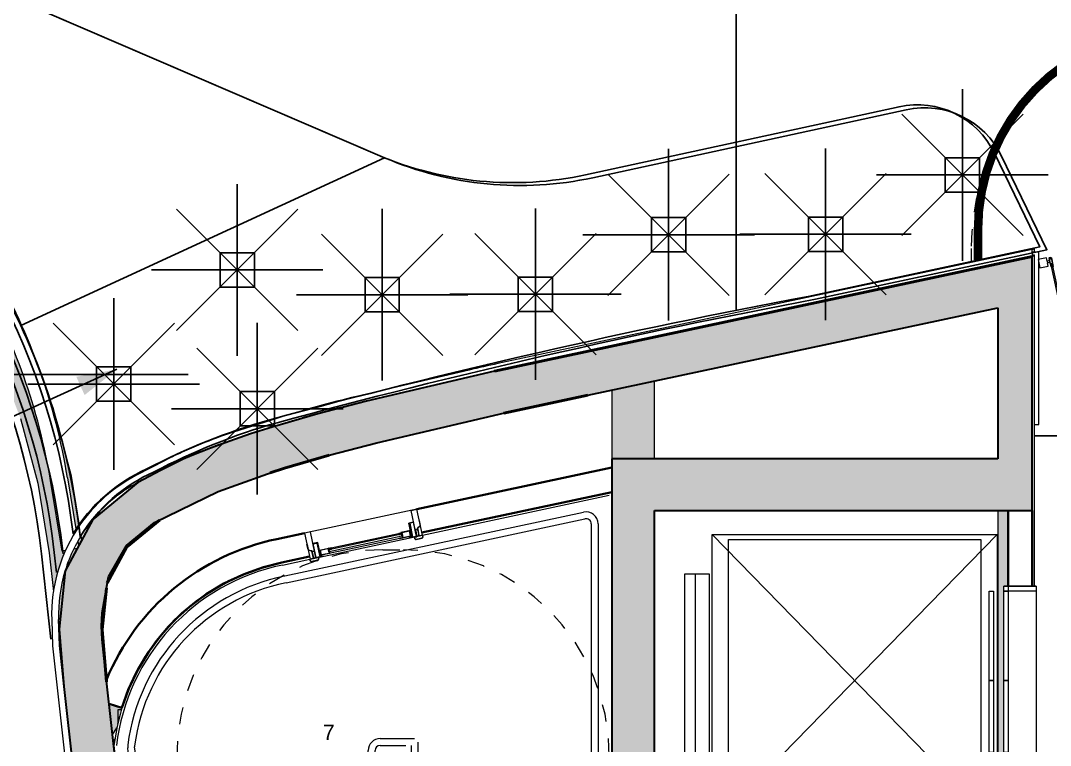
# Model space of a CAD drawing. Extents: x -14.2 to 52.3, y 2.5 to 90.9.
# Drawn here: x 4.71 to 10.71, y 24.75 to 28.98 of the extents above; entities that cross this region are included whole.
import ezdxf

# ---------------------------------------------------------------- set-up
doc = ezdxf.new("R2010")
doc.units = 0
for name, pattern in [('limpo_PINI-PSG-PE-0102-LAZ-R00$0$CENTER2', [28.575, 19.05, -3.175, 3.175, -3.175]), ('limpo_PINI-PSG-PE-0102-LAZ-R00$0$DAA_Traço Ponto', [10, 5, -2.5, 0, -2.5]), ('limpo_PINI-PSG-PE-0102-LAZ-R00$0$HIDDEN', [0.375, 0.25, -0.125]), ('limpo_PINI-PSG-PE-0102-LAZ-R00$0$Projeção', [0.396875, 0.238125, -0.15875])]:
    doc.linetypes.add(name, pattern=pattern)
for name, color, linetype in [('FOR_CONTROL', 2, 'Continuous'), ('LEGENDA', 2, 'Continuous'), ('limpo_PINI-PSG-PE-0102-LAZ-R00$0$PA_ESTR', 181, 'limpo_PINI-PSG-PE-0102-LAZ-R00$0$CENTER2'), ('limpo_PINI-PSG-PE-0102-LAZ-R00$0$PA_EXTE_1', 1, 'Continuous'), ('limpo_PINI-PSG-PE-0102-LAZ-R00$0$PA_EXTE_3', 3, 'Continuous'), ('limpo_PINI-PSG-PE-0102-LAZ-R00$0$PA_PROJ_S_AUX', 212, 'limpo_PINI-PSG-PE-0102-LAZ-R00$0$HIDDEN'), ('limpo_PINI-PSG-PE-0102-LAZ-R00$0$XR_ARQT', 7, 'Continuous'), ('PLANTIO1', 2, 'Continuous'), ('XR_ARQT', 7, 'Continuous')]:
    doc.layers.add(name, color=color, linetype=linetype)
for name, color, linetype, lineweight in [('limpo_PINI-PSG-PE-0102-LAZ-R00$0$_Acima _ Corrimãos superiores', 7, 'limpo_PINI-PSG-PE-0102-LAZ-R00$0$Projeção', 5), ('limpo_PINI-PSG-PE-0102-LAZ-R00$0$A-DETL', 1, 'Continuous', 5), ('limpo_PINI-PSG-PE-0102-LAZ-R00$0$A-DETL-GENF', 1, 'Continuous', 5), ('limpo_PINI-PSG-PE-0102-LAZ-R00$0$A-DOOR', 31, 'Continuous', 5), ('limpo_PINI-PSG-PE-0102-LAZ-R00$0$A-FLOR-OVHD', 1, 'limpo_PINI-PSG-PE-0102-LAZ-R00$0$Projeção', 5), ('limpo_PINI-PSG-PE-0102-LAZ-R00$0$A-GLAZ', 151, 'Continuous', 5), ('limpo_PINI-PSG-PE-0102-LAZ-R00$0$A-GLAZ-CURT', 52, 'Continuous', 5), ('limpo_PINI-PSG-PE-0102-LAZ-R00$0$A-GLAZ-CWMG', 1, 'Continuous', 5), ('limpo_PINI-PSG-PE-0102-LAZ-R00$0$A-WALL', 1, 'Continuous', 5), ('limpo_PINI-PSG-PE-0102-LAZ-R00$0$A-WALL-FNSH', 1, 'Continuous', 40), ('limpo_PINI-PSG-PE-0102-LAZ-R00$0$Corrimãos superiores', 7, 'Continuous', 5), ('limpo_PINI-PSG-PE-0102-LAZ-R00$0$LAYOUT_AMB_LAZ_dwg', 8, 'Continuous', 5), ('limpo_PINI-PSG-PE-0102-LAZ-R00$0$M-EQPM', 1, 'Continuous', 5), ('limpo_PINI-PSG-PE-0102-LAZ-R00$0$PNIN-HID-PL-0009-LAZ-R00_dwg', 8, 'Continuous', 5), ('limpo_PINI-PSG-PE-0102-LAZ-R00$0$S-BEAM', 12, 'Continuous', 5), ('limpo_PINI-PSG-PE-0102-LAZ-R00$0$S-COLS', 52, 'Continuous', 5), ('limpo_PINI-PSG-PE-0102-LAZ-R00$0$S-FSTN', 2, 'Continuous', 5), ('limpo_PINI-PSG-PE-0102-LAZ-R00$0$S-STRS', 31, 'Continuous', 5), ('limpo_PINI-PSG-PE-0102-LAZ-R00$0$S-STRS-ANNO', 31, 'Continuous', 5)]:
    doc.layers.add(name, color=color, linetype=linetype, lineweight=lineweight)
doc.layers.add('PA_VEGE_AUX2', color=6, linetype='Continuous', plot=False)
doc.styles.add('limpo_PINI-PSG-PE-0102-LAZ-R00$0$Arial_1', font='arial.ttf', dxfattribs={"height": 89.296875})

# ---------------------------------------------------------------- blocks, each defined once
blk = doc.blocks.new('limpo_PINI-PSG-PE-0102-LAZ-R00$0$TQS - Escada Família84 - TQS - Escada Família84-708791-5PPE_008_LAZER__P_A_0_09_')
at = {"layer": 'limpo_PINI-PSG-PE-0102-LAZ-R00$0$S-FSTN', "color": 130, "lineweight": 18}
for p, q in [((-3128.2, 840), (-3108.5, 840)), ((-3128.2, 766.1), (-3128.2, 840))]:
    blk.add_line(p, q, dxfattribs=at)
blk = doc.blocks.new('limpo_PINI-PSG-PE-0102-LAZ-R00$0$PINI-EST-PE-1101-TQR-R20_rvt-1-5PPE_008_LAZER__P_A_0_09_')
at = {"layer": 'limpo_PINI-PSG-PE-0102-LAZ-R00$0$S-BEAM'}
h = blk.add_hatch(color=10, dxfattribs=at)
h.paths.add_polyline_path([(-3445.8, 1002.4), (-3471.3, 1307.6), (-3437.4, 1645.3), (-3439.1, 1640.6), (-3460.9, 1549.7), (-3472.9, 1457.1), (-3474.8, 1362.5), (-3469.2, 1212.7), (-3468.9, 1209.8)])
h.paths.add_polyline_path([(-3504.1, 1526.7), (-3500.2, 1557), (-3477.5, 1652), (-3444.7, 1744), (-3434.1, 1766), (-3454.6, 1762.6), (-3522.2, 2175.1), (-3563.2, 2384.2), (-3615.9, 2587.4), (-3679.4, 2783.7), (-3755.8, 2979.1), (-3843.9, 3169.6), (-3943.2, 3354.6), (-4052.2, 3531.2), (-4171.5, 3701.1), (-4300.8, 3863.7), (-4439.5, 4018.4), (-4587.3, 4164.7), (-4743.1, 4302.1), (-5975, 5328.3), (-5975, 5265), (-6047.4, 5265), (-4604.4, 4064.3), (-4221.7, 3594.9), (-3991.9, 3223), (-3846.1, 2926.8), (-3697.1, 2535.3), (-3595.6, 2157.6), (-3529.2, 1752), (-3507.5, 1557)])
h.paths.add_polyline_path([(-3436.2, 1648.8), (-3367.5, 1776.9), (-3385.9, 1773.8), (-3407.8, 1728.5), (-3435.1, 1652)])
h.paths.add_polyline_path([(-3358.4, 1793.7), (-3339.2, 1829.5), (-3342.9, 1851.8), (-3362.7, 1819.9), (-3361.5, 1812.7)])
h.paths.add_polyline_path([(-3372.5, 1879.8), (-3352.7, 1911.7), (-3399.8, 2199.8), (-3506.5, 2597), (-3547.5, 2704.6), (-3501.3, 2550), (-3457.6, 2370.8), (-3420.6, 2173.5), (-3374.5, 1892)])
h.paths.add_polyline_path([(-4353.5, 4073), (-4461.7, 4205.7), (-5975, 5465), (-5975, 5458.5), (-4669.9, 4371.2), (-4510.6, 4230.3), (-4360, 4080.3)])
for color, points in [(50, [(-250, 2300), (0, 2300), (0, 2753.6), (-250, 2700.2), (-250, 2321.9)]), (10, [(2060, 0), (2060, 558.5), (2035, 558.5), (2035, 1558.5), (2060, 1558.5), (2060, 2000), (2000, 2000), (2000, 0)]), (10, [(-2638.7, 1492.8), (-2613.1, 1511.4), (-2626.6, 1501.8)])]:
    blk.add_hatch(color=color, dxfattribs=at).paths.add_polyline_path(points)
h = blk.add_hatch(color=50, dxfattribs=at)
h.paths.add_polyline_path([(-3160.5, 692.5), (-3135.5, 733.1), (-3130.8, 756.8), (-3105.9, 850), (-3180.6, 873.1), (-3160.9, 695.5)])
h.paths.add_polyline_path([(-3195.8, 1012.3), (-3187.1, 1031.1), (-3196.1, 1016.4)])
h.paths.add_polyline_path([(-2958.6, 1161.8), (-2946.6, 1180.2), (-2951.3, 1173.9)])
h.paths.add_polyline_path([(-2890.8, 1255.2), (-2878.9, 1270.2), (-2886.6, 1260.9)])
h.paths.add_polyline_path([(-2814.5, 1342), (-2798.1, 1359.3), (-2803.6, 1354)])
h.paths.add_polyline_path([(-2730.2, 1421.4), (-2709.4, 1439.7), (-2718.3, 1432.3)])
at = {"layer": 'limpo_PINI-PSG-PE-0102-LAZ-R00$0$S-COLS'}
h = blk.add_hatch(color=8, dxfattribs=at)
h.paths.add_polyline_path([(-3194.8, 1000), (-3219.9, 1308.6), (-3196, 1547.3), (-3220.9, 1403.7), (-3224.1, 1326), (-3218.8, 1237.6), (-3195.6, 1007.4)])
h.paths.add_polyline_path([(-3190.8, 1577.4), (-3078.4, 1785.9), (-2886.7, 1942.6), (-2915, 1928.8), (-3078.4, 1794.7), (-3184.8, 1612)])
h.paths.add_polyline_path([(-2242.1, 2218.5), (-2142, 2249.9), (-1897, 2320.9), (-2160, 2248)])
h.paths.add_polyline_path([(-932.9, 2811.2), (-389.8, 2926), (445.9, 3105.2), (-874.4, 2823.6)])
at = {"layer": 'limpo_PINI-PSG-PE-0102-LAZ-R00$0$S-BEAM', "color": 55, "lineweight": 18}
for p, q in [((-3506.5, 2597), (-3547.5, 2704.6)), ((0, 2300), (0, 2753.6)), ((-250, 2700.2), (-250, 2300)), ((-3399.8, 2199.8), (-3506.5, 2597)), ((-3697.1, 2535.3), (-3595.6, 2157.6)), ((-3352.7, 1911.7), (-3399.8, 2199.8)), ((-3595.6, 2157.6), (-3529.2, 1752)), ((2000, 2000), (2000, 0)), ((-3339.2, 1829.5), (-3342.9, 1851.8)), ((-3529.2, 1752), (-3504.1, 1526.7)), ((-3470.4, 1223), (-3445.8, 1002.4)), ((-3187.1, 1031.1), (-3196.1, 1016.4)), ((-3160.5, 692.5), (-3135.5, 733.1))]:
    blk.add_line(p, q, dxfattribs=at)
at = {"layer": 'limpo_PINI-PSG-PE-0102-LAZ-R00$0$S-COLS', "color": 7, "lineweight": 50}
for p, q in [((2200, 3479.2), (-932.9, 2811.2)), ((-878.6, 2567.1), (-389.8, 2670.4)), ((-2157.4, 2245.4), (-1897, 2320.9)), ((-2242.1, 2218.5), (-2157.4, 2245.4)), ((-3079.3, 1785.1), (-2886.7, 1942.6)), ((-3190.8, 1577.4), (-3079.3, 1785.1)), ((-3220.2, 1305.5), (-3196, 1547.3)), ((-3194.8, 1000), (-3220.2, 1305.5)), ((-3443.5, 974.2), (-3443.4, 972.9))]:
    blk.add_line(p, q, dxfattribs=at)
at = {"layer": 'limpo_PINI-PSG-PE-0102-LAZ-R00$0$S-FSTN', "color": 55, "lineweight": 18}
blk.add_blockref('limpo_PINI-PSG-PE-0102-LAZ-R00$0$TQS - Escada Família84 - TQS - Escada Família84-708791-5PPE_008_LAZER__P_A_0_09_', (0, 0), dxfattribs=at)
blk = doc.blocks.new('limpo_PINI-PSG-PE-0102-LAZ-R00$0$DAA_017_ELEVADOR_181 - ABERTURA DE 1_00m_ 1_80x1_70m-1426525-5PPE_008_LAZER__P_A_0_09_')
at = {"layer": 'limpo_PINI-PSG-PE-0102-LAZ-R00$0$M-EQPM'}
for p, q in [((-621.3, 1811.3), (-621.3, 1953.8)), ((-621.3, 1953.8), (621.3, 1953.8)), ((621.3, 1953.8), (621.3, 1811.3)), ((-621.3, 1891.3), (621.3, 1891.3)), ((621.3, 1811.3), (-621.3, 1811.3)), ((-850, 132.6), (850, 1795)), ((-850, 1795), (850, 132.6)), ((-850, 132.6), (-850, 1795)), ((-850, 1795), (850, 1795)), ((850, 1795), (850, 132.6)), ((-821.3, 227.6), (-821.3, 1700)), ((-821.3, 1700), (821.3, 1700)), ((821.3, 1700), (821.3, 227.6)), ((821.3, 227.6), (-821.3, 227.6)), ((850, 132.6), (-850, 132.6)), ((-420, 155), (-420, 180)), ((-420, 180), (0, 180)), ((0, 155), (-420, 155)), ((0, 155), (0, 180)), ((0, 180), (520, 180)), ((0, 180), (0, 155)), ((520, 155), (0, 155)), ((520, 180), (520, 155)), ((-450, -95), (-450, 95)), ((-450, 95), (-420, 95)), ((-450, -95), (-450, 95)), ((-450, 95), (550, 95)), ((-420, 70), (-420, 95)), ((-420, 95), (0, 95)), ((-420, 95), (-420, -95)), ((0, 70), (-420, 70)), ((0, 70), (0, 95)), ((0, 95), (520, 95)), ((0, 95), (0, 70)), ((520, 70), (0, 70)), ((520, 95), (520, 70)), ((520, -95), (520, 95)), ((520, 95), (550, 95)), ((550, 95), (550, -95)), ((550, -95), (550, 95)), ((-420, -95), (-450, -95)), ((550, -95), (-450, -95)), ((550, -95), (520, -95))]:
    blk.add_line(p, q, dxfattribs=at)
blk = doc.blocks.new('limpo_PINI-PSG-PE-0102-LAZ-R00$0$DAA-POR-PLV-ABR-1FO1 - DAA_002_VID_ABR_1FO -  Vidro Prata  _Alum_ Preto-4806939-5PPE_008_LAZER__P_A_0_09_')
at = {"layer": 'limpo_PINI-PSG-PE-0102-LAZ-R00$0$A-DETL-GENF'}
for p, q in [((446.4, 32.1), (447.9, 32.1)), ((446.4, -18.6), (446.4, 32.1)), ((447.9, 32.1), (446.4, 32.1)), ((446.4, 32.1), (446.4, -19.3)), ((447.9, 32.1), (447.9, 17.1)), ((447.9, 17.1), (447.9, 32.1)), ((447.9, 17.1), (452, 17.1)), ((454.4, 17.1), (447.9, 17.1)), ((459.3, 12.5), (447.9, 12.5)), ((447.9, -12.6), (447.9, 12.5)), ((449.8, 14), (449.8, 15.6)), ((449.8, 15.6), (452, 15.6)), ((459.3, 14), (449.8, 14)), ((450.3, 15.4), (452.3, 15.4)), ((450.3, 14.2), (450.3, 15.4)), ((454.4, 14.2), (450.3, 14.2)), ((452, 17.1), (452, 15.6)), ((452.3, 17.1), (454.4, 17.1)), ((452.3, 15.4), (452.3, 17.1)), ((454.4, 15.9), (454.4, 14.2)), ((455.4, 15.9), (454.4, 15.9)), ((456.5, 14.2), (455.4, 15.9)), ((459, 14.2), (456.5, 14.2)), ((457.5, 32.1), (459, 32.1)), ((457.5, 20), (457.5, 32.1)), ((459, 32.1), (457.5, 32.1)), ((457.5, 32.1), (457.5, 20)), ((459, 32.1), (459, 14.2)), ((459, 18.5), (459, 32.1)), ((460.8, 18.5), (459, 18.5)), ((459.3, 18.5), (460.8, 18.5)), ((459.3, 18.5), (459.3, 14)), ((459.3, 12.5), (459.3, -12.6)), ((460.8, 18.5), (460.8, -18.6)), ((460.8, -19.3), (460.8, 18.5)), ((450.5, -18.6), (446.4, -18.6)), ((446.4, -18.7), (446.4, -19.3)), ((446.4, -18.7), (451.4, -18.7)), ((446.4, -19.3), (448.5, -21.4)), ((446.4, -19.3), (448.5, -21.4)), ((459.3, -12.6), (447.9, -12.6)), ((447.9, -14.4), (447.9, -16.9)), ((459.3, -14.4), (447.9, -14.4)), ((447.9, -16.9), (450.5, -16.9)), ((448.5, -21.4), (458.7, -21.4)), ((448.5, -21.4), (458.7, -21.4)), ((448.7, -16.4), (448.7, -14.9)), ((448.7, -14.9), (458, -14.9)), ((451.4, -16.4), (448.7, -16.4)), ((450.5, -16.9), (450.5, -18.6)), ((451.4, -18.7), (451.4, -16.4)), ((458, -16.4), (456, -16.4)), ((456, -16.4), (456, -18.7)), ((456, -18.7), (460.8, -18.7)), ((456.7, -16.9), (459.3, -16.9)), ((456.7, -18.6), (456.7, -16.9)), ((460.8, -18.6), (456.7, -18.6)), ((458, -14.9), (458, -16.4)), ((460.8, -19.3), (458.7, -21.4)), ((458.7, -21.4), (460.8, -19.3)), ((459.3, -16.9), (459.3, -14.4)), ((460.8, -18.7), (460.8, -19.3))]:
    blk.add_line(p, q, dxfattribs=at)
for start in [269.03048, 268.81602]:
    blk.add_arc((454.5, 20), 3, start, 360, dxfattribs=at)
at = {"layer": 'limpo_PINI-PSG-PE-0102-LAZ-R00$0$A-DOOR'}
for p, q in [((457.5, 955), (447.9, 955)), ((447.9, 955), (447.9, 20)), ((457.5, 20), (457.5, 955)), ((447.9, 20), (457.5, 20)), ((475, 5), (460.8, 5)), ((460.8, 5), (460.8, -5)), ((475, -5), (475, 5)), ((460.8, -5), (475, -5))]:
    blk.add_line(p, q, dxfattribs=at)
blk.add_arc((475, 5), 950, 91.05693, 180, dxfattribs=at)
blk = doc.blocks.new('limpo_PINI-PSG-PE-0102-LAZ-R00$0$Montante retangular - 50 x 50-4806940-5PPE_008_LAZER__P_A_0_09_')
at = {"layer": 'limpo_PINI-PSG-PE-0102-LAZ-R00$0$A-GLAZ-CWMG', "lineweight": 15}
for p, q in [((-50, 25), (0, 25)), ((-50, 5), (-50, 25)), ((0, 25), (0, -25)), ((-50, -25), (-50, -5)), ((0, -25), (-50, -25))]:
    blk.add_line(p, q, dxfattribs=at)
blk = doc.blocks.new('limpo_PINI-PSG-PE-0102-LAZ-R00$0$Parede básica _ DAA_GDC_VID_TOPO - ___-2045200-5PPE_008_LAZER__P_A_0_09_')
at = {"layer": 'limpo_PINI-PSG-PE-0102-LAZ-R00$0$A-WALL'}
for p, q in [((-3454.6, 1762.6), (-3521.9, 2173.5)), ((-3423.2, 2189.7), (-3372.5, 1879.8)), ((-3362.7, 1819.9), (-3358.4, 1793.7)), ((-3434.1, 1766), (-3454.6, 1762.6)), ((-3367.5, 1776.9), (-3385.9, 1773.8))]:
    blk.add_line(p, q, dxfattribs=at)
blk = doc.blocks.new('limpo_PINI-PSG-PE-0102-LAZ-R00$0$Parede básica _ DAA_GDC_VID_TOPO - ___-2045209-5PPE_008_LAZER__P_A_0_09_')
at = {"layer": 'limpo_PINI-PSG-PE-0102-LAZ-R00$0$A-WALL'}
blk.add_line((-3940.2, 3349.6), (-3853.5, 3399.4), dxfattribs=at)
for radius in [3595, 3495]:
    blk.add_arc((-6971, 1609.2), radius, 9.29289, 29.86601, dxfattribs=at)
blk = doc.blocks.new('limpo_PINI-PSG-PE-0102-LAZ-R00$0$DAA_003_VEN_FIX_1FO - 0_60x0_60m 2-2892851-5PPE_008_LAZER__P_A_0_09_')
at = {"layer": 'limpo_PINI-PSG-PE-0102-LAZ-R00$0$A-DETL-GENF'}
for p, q in [((-300, 70), (-335, 70)), ((335, 70), (-335, 70)), ((-335, 70), (-335, -85)), ((-300, -54.5), (-300, 70)), ((300, 70), (335, 70)), ((300, -54.5), (300, 70)), ((335, -85), (335, 70)), ((-334, 1.9), (-335, 1.9)), ((-335, -28.2), (-335, 1.9)), ((-334, 1.9), (-334, -28)), ((-300, -3.8), (-300, 0.2)), ((-271.6, 0.2), (-300, 0.2)), ((-271.6, 0.2), (-300, 0.2)), ((-300, 0.2), (-300, -85)), ((-271.6, -83.4), (-271.6, 0.2)), ((-271.6, -83.4), (-271.6, 0.2)), ((271.6, 0.2), (300, 0.2)), ((271.6, -83.4), (271.6, 0.2)), ((300, 0.2), (271.6, 0.2)), ((271.6, 0.2), (271.6, -83.4)), ((300, -3.8), (300, 0.2)), ((300, -85), (300, 0.2)), ((334, 1.9), (335, 1.9)), ((334, 1.9), (334, -28)), ((335, -28.2), (335, 1.9)), ((-332.7, -31.8), (-317.5, -38.9)), ((-332.1, -31), (-317.1, -38)), ((-315.6, -85), (-315.6, -41.9)), ((-314.6, -41.9), (-314.6, -47)), ((-314.6, -47), (-313, -47)), ((-312, -48), (-314.6, -48)), ((-314.6, -48), (-314.6, -81)), ((-313, -47), (-313, -45.7)), ((-313, -45.7), (-312, -45.7)), ((-312, -45.7), (-312, -48)), ((-298.2, -3.8), (-300, -3.8)), ((-298.2, -3.8), (-298.2, -1.3)), ((-298.2, -1.3), (-276.6, -1.3)), ((-276.6, -1.3), (-276.6, -83.4)), ((-271.6, -48.6), (-271.6, -72.4)), ((-200.8, -46.3), (200.8, -46.3)), ((271.6, -48.6), (271.6, -72.4)), ((276.6, -1.3), (276.6, -83.4)), ((298.2, -1.3), (276.6, -1.3)), ((298.2, -3.8), (298.2, -1.3)), ((298.2, -3.8), (300, -3.8)), ((312, -45.7), (312, -48)), ((313, -45.7), (312, -45.7)), ((312, -48), (314.6, -48)), ((313, -47), (313, -45.7)), ((314.6, -47), (313, -47)), ((314.6, -41.9), (314.6, -47)), ((314.6, -48), (314.6, -81)), ((315.6, -85), (315.6, -41.9)), ((332.1, -31), (317.1, -38)), ((332.7, -31.8), (317.5, -38.9)), ((-336, -85), (-334.5, -85)), ((-336, -94.5), (-336, -85)), ((-300, -85), (-336, -85)), ((-336, -85), (-336, -94.5)), ((-335, -85), (335, -85)), ((-334.5, -94.5), (-334.5, -85)), ((-293.5, -100.5), (-328.5, -100.5)), ((-293.5, -102), (-328.5, -102)), ((-328.5, -102), (-293.5, -102)), ((-315.6, -85), (-314.6, -85)), ((-314.6, -81), (-310.2, -81)), ((-314.6, -82), (-314.6, -85)), ((-313, -82), (-314.6, -82)), ((-310.2, -81), (-313, -82.7)), ((-313, -82.7), (-313, -82)), ((-298.2, -81), (-300, -81)), ((-300, -81), (-300, -85)), ((-300, -85), (-256.4, -85)), ((-298.2, -81), (-298.2, -83.4)), ((-276.6, -83.4), (-298.2, -83.4)), ((-287.5, -87.3), (-287.5, -94.5)), ((-286, -85), (-286, -94.5)), ((-286, -94.5), (-286, -85)), ((-286, -85), (-256.4, -85)), ((-256.4, -83.4), (-271.6, -83.4)), ((-256.4, -83.4), (-271.6, -83.4)), ((-256.4, -83.4), (-256.4, -85)), ((-256.4, -85), (-256.4, -83.4)), ((201, -76.5), (-201, -76.5)), ((256.4, -83.4), (256.4, -85)), ((256.4, -83.4), (271.6, -83.4)), ((271.6, -83.4), (256.4, -83.4)), ((256.4, -83.4), (256.4, -85)), ((300, -85), (256.4, -85)), ((256.4, -85), (286, -85)), ((276.6, -83.4), (298.2, -83.4)), ((286, -85), (286, -94.5)), ((286, -85), (286, -94.5)), ((287.5, -87.3), (287.5, -94.5)), ((293.5, -100.5), (328.5, -100.5)), ((293.5, -102), (328.5, -102)), ((293.5, -102), (328.5, -102)), ((298.2, -81), (300, -81)), ((298.2, -81), (298.2, -83.4)), ((300, -81), (300, -85)), ((336, -85), (300, -85)), ((310.2, -81), (313, -82.7)), ((314.6, -81), (310.2, -81)), ((313, -82), (314.6, -82)), ((313, -82.7), (313, -82)), ((314.6, -82), (314.6, -85)), ((315.6, -85), (314.6, -85)), ((336, -85), (334.5, -85)), ((334.5, -94.5), (334.5, -85)), ((336, -94.5), (336, -85)), ((336, -94.5), (336, -85))]:
    blk.add_line(p, q, dxfattribs=at)
at = {"layer": 'limpo_PINI-PSG-PE-0102-LAZ-R00$0$A-DETL-GENF', "lineweight": 15}
for p, q in [((-314.5, -44), (-314.5, -45)), ((-300, -44), (-314.5, -44)), ((-314.5, -45), (-314, -45)), ((-314, -45), (-314, -46.9)), ((-314, -46.9), (-313, -46.9)), ((-313, -46.9), (-313, -45)), ((-313, -45), (-301, -45)), ((-301, -45), (-301, -84)), ((-300, -84), (-300, -44)), ((-271.6, -44.5), (-271.6, -48.6)), ((-271.6, -44.5), (-214.5, -44.5)), ((-269.9, -48.6), (-271.6, -48.6)), ((-269.9, -46), (-267.5, -46)), ((-269.9, -46), (-269.9, -48.6)), ((-267.5, -46), (-267.5, -75)), ((-265.7, -46), (-220.5, -46)), ((-265.7, -75), (-265.7, -46)), ((-220.5, -46), (-220.5, -68.3)), ((-214.5, -46), (-219, -46)), ((-219, -46), (-219, -66)), ((-218.8, -48.8), (-218.8, -46.3)), ((-200.8, -46.3), (-218.8, -46.3)), ((-218.8, -48.8), (-217.1, -49.9)), ((-217.1, -49.9), (-217.1, -61.4)), ((-216, -62.5), (-216, -50.4)), ((216, -54.9), (-216, -54.9)), ((-214.5, -44.5), (-214.5, -46)), ((-213, -47.4), (-201.9, -47.4)), ((-206.9, -53.8), (-206.9, -54.9)), ((-201.9, -53.8), (-206.9, -53.8)), ((-206.9, -54.9), (-200.8, -54.9)), ((-201.9, -47.4), (-201.9, -53.8)), ((-200.8, -54.9), (-200.8, -46.3)), ((200.8, -54.9), (200.8, -46.3)), ((200.8, -46.3), (218.8, -46.3)), ((206.9, -54.9), (200.8, -54.9)), ((201.9, -47.4), (201.9, -53.8)), ((213, -47.4), (201.9, -47.4)), ((201.9, -53.8), (206.9, -53.8)), ((206.9, -53.8), (206.9, -54.9)), ((214.5, -44.5), (214.5, -46)), ((271.6, -44.5), (214.5, -44.5)), ((214.5, -46), (219, -46)), ((216, -62.5), (216, -50.4)), ((218.8, -48.8), (217.1, -49.9)), ((217.1, -49.9), (217.1, -61.4)), ((218.8, -48.8), (218.8, -46.3)), ((219, -46), (219, -66)), ((265.7, -46), (220.5, -46)), ((220.5, -46), (220.5, -68.3)), ((265.7, -75), (265.7, -46)), ((269.9, -46), (267.5, -46)), ((267.5, -46), (267.5, -75)), ((269.9, -46), (269.9, -48.6)), ((269.9, -48.6), (271.6, -48.6)), ((271.6, -44.5), (271.6, -48.6)), ((300, -44), (314.5, -44)), ((300, -84), (300, -44)), ((301, -45), (301, -84)), ((313, -45), (301, -45)), ((313, -46.9), (313, -45)), ((314, -46.9), (313, -46.9)), ((314, -45), (314, -46.9)), ((314.5, -45), (314, -45)), ((314.5, -44), (314.5, -45)), ((-314.6, -82), (-313, -82)), ((-314.5, -84), (-314, -84)), ((-314.5, -84), (-314.5, -85)), ((-314.5, -85), (-290, -85)), ((-314, -82), (-313, -82)), ((-314, -84), (-314, -82)), ((-313, -82), (-313, -84)), ((-301, -84), (-313, -84)), ((-290, -84), (-300, -84)), ((-300, -87.3), (-300, -85)), ((-287.5, -87.3), (-300, -87.3)), ((-290, -85), (-290, -84)), ((-269.9, -72.4), (-271.6, -72.4)), ((-271.6, -76.5), (-271.6, -72.4)), ((-201, -76.5), (-271.6, -76.5)), ((-269.9, -75), (-269.9, -72.4)), ((-269.9, -75), (-267.5, -75)), ((-220.5, -75), (-265.7, -75)), ((-220.5, -68.3), (-217.5, -68.3)), ((-220.5, -73.6), (-220.5, -75)), ((-218.4, -74.8), (-219.8, -73.3)), ((-217.5, -66), (-219, -66)), ((-218.8, -61.4), (-217.1, -61.4)), ((-218.8, -61.4), (-218.8, -64.2)), ((-217.7, -64.2), (-218.8, -64.2)), ((-217.7, -62.5), (-216, -62.5)), ((-217.7, -64.2), (-217.7, -62.5)), ((-217.5, -63.9), (-216, -63.9)), ((-217.5, -66), (-217.5, -63.9)), ((-217.5, -68.3), (-217.5, -74.4)), ((-216, -63.9), (216, -63.9)), ((-216, -63.9), (-216, -75)), ((-216, -75), (-201, -75)), ((-201, -75), (-201, -76.5)), ((201, -75), (201, -76.5)), ((216, -75), (201, -75)), ((201, -76.5), (271.6, -76.5)), ((217.7, -62.5), (216, -62.5)), ((217.5, -63.9), (216, -63.9)), ((216, -63.9), (216, -75)), ((218.8, -61.4), (217.1, -61.4)), ((217.5, -66), (217.5, -63.9)), ((217.5, -66), (219, -66)), ((220.5, -68.3), (217.5, -68.3)), ((217.5, -68.3), (217.5, -74.4)), ((217.7, -64.2), (217.7, -62.5)), ((217.7, -64.2), (218.8, -64.2)), ((218.4, -74.8), (219.8, -73.3)), ((218.8, -61.4), (218.8, -64.2)), ((220.5, -73.6), (220.5, -75)), ((220.5, -75), (265.7, -75)), ((269.9, -75), (267.5, -75)), ((269.9, -72.4), (271.6, -72.4)), ((269.9, -75), (269.9, -72.4)), ((271.6, -76.5), (271.6, -72.4)), ((287.5, -87.3), (300, -87.3)), ((290, -84), (300, -84)), ((290, -85), (290, -84)), ((314.5, -85), (290, -85)), ((300, -87.3), (300, -85)), ((301, -84), (313, -84)), ((313, -82), (313, -84)), ((314, -82), (313, -82)), ((314.6, -82), (313, -82)), ((314, -84), (314, -82)), ((314.5, -84), (314, -84)), ((314.5, -84), (314.5, -85))]:
    blk.add_line(p, q, dxfattribs=at)
at = {"layer": 'limpo_PINI-PSG-PE-0102-LAZ-R00$0$A-DETL-GENF'}
for centre, radius, start, end in [((-330.7, -28), 4.26, 181.95932, 243.10999), ((-330.7, -28), 3.28, 180, 244.99401), ((-318.9, -41.9), 3.28, 0, 64.99401), ((-318.9, -41.9), 4.26, 359.09191, 64.99401), ((318.9, -41.9), 4.26, 115.00599, 180.90809), ((318.9, -41.9), 3.28, 115.00599, 180), ((330.7, -28), 3.28, 295.00599, 360), ((330.7, -28), 4.26, 296.89001, 358.04068), ((-328.5, -94.5), 7.5, 179.99898, 269.99898), ((-328.5, -94.5), 7.5, 179.99898, 269.99898), ((-328.5, -94.5), 6, 179.99898, 269.99898), ((-293.5, -94.5), 7.5, 269.99898, 359.99898), ((-293.5, -94.5), 6, 269.99898, 359.99898), ((-293.5, -94.5), 7.5, 269.99898, 359.99898), ((293.5, -94.5), 7.5, 179.99898, 269.99898), ((293.5, -94.5), 7.5, 179.99898, 269.99898), ((293.5, -94.5), 6, 179.99898, 269.99898), ((328.5, -94.5), 7.5, 269.99898, 359.99898), ((328.5, -94.5), 6, 269.99898, 359.99898), ((328.5, -94.5), 7.5, 269.99898, 359.99898)]:
    blk.add_arc(centre, radius, start, end, dxfattribs=at)
at = {"layer": 'limpo_PINI-PSG-PE-0102-LAZ-R00$0$A-DETL-GENF', "lineweight": 15}
for centre, radius, start, end in [((-213, -50.4), 3, 90.00102, 180.00102), ((213, -50.4), 3, 359.99887, 89.99887), ((-220.1, -73.6), 0.391, 45, 180), ((-218, -74.4), 0.511, 225, 0), ((218, -74.4), 0.511, 179.99989, 314.99989), ((220.1, -73.6), 0.391, 359.99989, 134.99989)]:
    blk.add_arc(centre, radius, start, end, dxfattribs=at)
blk = doc.blocks.new('limpo_PINI-PSG-PE-0102-LAZ-R00$0$Tipo de corrimão superior - Corrimão superior_Interno_-V4-5PPE_008_LAZER__P_A_0_09_')
at = {"layer": 'limpo_PINI-PSG-PE-0102-LAZ-R00$0$_Acima _ Corrimãos superiores'}
for p, q in [((-1420, -163.1), (-1380, -144.4)), ((-1420, -163.1), (-1420, -1037.5)), ((-1380, -144.4), (-1380, -1037.5)), ((-1420, -1037.5), (-1420, -1065)), ((-1420, -1065), (-1420, -1605)), ((-1380, -1037.5), (-1380, -1065)), ((-1380, -1065), (-1380, -1605)), ((-1525, -1675), (-1525, -1635)), ((-1450, -1635), (-1525, -1635)), ((-1450, -1675), (-1525, -1675))]:
    blk.add_line(p, q, dxfattribs=at)
for radius in [30, 70]:
    blk.add_arc((-1450, -1605), radius, 270, 0, dxfattribs=at)
at = {"layer": 'limpo_PINI-PSG-PE-0102-LAZ-R00$0$Corrimãos superiores', "color": 50}
for p, q in [((-1600, 670), (-1450, 670)), ((-1450, 670), (-1400, 670)), ((-1600, 630), (-1450, 630)), ((-1420, 630), (-1420, 627.6)), ((-1420, 627.6), (-1420, 24.4)), ((-1380, 650), (-1380, 627.6)), ((-1380, 627.6), (-1380, 43.1)), ((-1670, 585), (-1670, 600)), ((-1670, 557.5), (-1670, 585)), ((-1670, -1307.5), (-1670, 557.5)), ((-1630, 585), (-1630, 600)), ((-1630, 557.5), (-1630, 585)), ((-1630, -1307.5), (-1630, 557.5)), ((-1420, 24.4), (-1380, 43.1)), ((-1670, -1335), (-1670, -1307.5)), ((-1630, -1335), (-1630, -1307.5)), ((-1670, -2160), (-1670, -1335)), ((-1630, -2160), (-1630, -1335)), ((-1525, -2190), (-1600, -2190)), ((-1525, -2230), (-1525, -2190)), ((-1525, -2230), (-1600, -2230))]:
    blk.add_line(p, q, dxfattribs=at)
for centre, radius, start, end in [((-1600, 600), 70, 90, 180), ((-1600, 600), 30, 90, 180), ((-1600, -2160), 70, 180, 270), ((-1600, -2160), 30, 180, 270)]:
    blk.add_arc(centre, radius, start, end, dxfattribs=at)
blk = doc.blocks.new('limpo_PINI-PSG-PE-0102-LAZ-R00$0$Tipo de corrimão superior - Corrimão superior_Interno_-V6-5PPE_008_LAZER__P_A_0_09_')
at = {"layer": 'limpo_PINI-PSG-PE-0102-LAZ-R00$0$_Acima _ Corrimãos superiores'}
for p, q in [((-370, 326.5), (-330, 345.2)), ((-370, 326.5), (-370, -1037.5)), ((-330, 345.2), (-330, -1037.5)), ((-370, -1037.5), (-370, -1065)), ((-370, -1065), (-370, -1890)), ((-330, -1037.5), (-330, -1065)), ((-330, -1065), (-330, -1890)), ((-330, -1890), (-370, -1890))]:
    blk.add_line(p, q, dxfattribs=at)
at = {"layer": 'limpo_PINI-PSG-PE-0102-LAZ-R00$0$Corrimãos superiores', "color": 50}
for p, q in [((-2156.9, 1617.4), (-414.6, 1989.8)), ((-2148.6, 1578.3), (-406.3, 1950.7)), ((-370, 1921.4), (-370, 855)), ((-330, 1921.4), (-330, 855)), ((-370, 855), (-370, 827.5)), ((-330, 855), (-330, 827.5)), ((-370, 827.5), (-370, 514)), ((-330, 827.5), (-330, 532.7)), ((-3068.9, 592.1), (-3071.6, 616.7)), ((-3029.1, 596.5), (-3031.9, 621.1)), ((-3065.8, 564.8), (-3068.9, 592.1)), ((-2913.7, -802.8), (-3065.8, 564.8)), ((-3026.1, 569.2), (-3029.1, 596.5)), ((-2873.9, -798.4), (-3026.1, 569.2)), ((-370, 514), (-330, 532.7)), ((-2913.7, -802.8), (-2873.9, -798.4))]:
    blk.add_line(p, q, dxfattribs=at)
for centre, radius, start, end in [((-400, 1921.4), 70, 0, 102.06705), ((-400, 1921.4), 30, 0, 102.06705), ((-1925.5, 485.3), 1155.5, 101.56581, 172.63395), ((-1925.5, 485.3), 1115.5, 101.56581, 172.63395), ((-2167.3, 1666.3), 50, 281.56581, 282.06705), ((-2159.1, 1627.1), 50, 281.56581, 282.06705), ((-3002.1, 624.4), 70, 172.63395, 186.34811), ((-3002.1, 624.4), 30, 172.63395, 186.34811)]:
    blk.add_arc(centre, radius, start, end, dxfattribs=at)
blk = doc.blocks.new('limpo_PINI-PSG-PE-0102-LAZ-R00$0$LAYOUT_AMB_LAZ_dwg-2867451-5PPE_008_LAZER__P_A_0_09_')
at = {"color": 9, "lineweight": 5, "flags": 128}
blk.add_lwpolyline([(16935.1, 20344.6), (18995.1, 20344.6), (18995.1, 18344.6), (16935.1, 18344.6)], close=True, dxfattribs=at)
blk = doc.blocks.new('limpo_PINI-PSG-PE-0102-LAZ-R00$0$PNIN-HID-PL-0009-LAZ-R00_dwg-3604853-5PPE_008_LAZER__P_A_0_09_')
at = {"color": 9, "lineweight": 5, "flags": 128}
blk.add_lwpolyline([(18034.9, 20249.7), (18034.9, 20349.7), (18134.9, 20349.7)], dxfattribs=at)
blk = doc.blocks.new('limpo_PINI-PSG-PE-0102-LAZ-R00$0$A$C745163c0')
at = {"layer": 'limpo_PINI-PSG-PE-0102-LAZ-R00$0$A-DETL-GENF'}
blk.add_hatch(color=252, dxfattribs=at).paths.add_polyline_path([(-1214.8, -4240.4), (-735, -4240.4), (-735, -1740.4), (-1235, -1740.4), (-1235, -3990.4), (-4500, -3990.4), (-4500, -1240.4), (-5000, -1240.4), (-5000, -3990.4), (-7375.9, -3990.4), (-7544, -3977.3), (-7694.4, -3929.9), (-7830, -3850.9), (-7943.6, -3743.3), (-8030.3, -3617.5), (-8089.5, -3469.5), (-8114.5, -3320.4), (-8875.6, 3522.4), (-8899.9, 3763.3), (-8904.1, 3841), (-8900.9, 3918.7), (-8864.8, 4127), (-8758.4, 4309.7), (-8595, 4443.8), (-8223.7, 4625.3), (-7834.7, 4764.9), (-7573, 4836.9), (-7300, 4908.4), (-6554.4, 5083.1), (-6069.8, 5185.4), (-3680, 5695.9), (-3680, 4815), (-5930, 4815), (-5930, 2215), (-3480, 2215), (-3480, 2515), (-5680, 2515), (-5680, 4515), (-3480, 4515), (-3480, 5994.2), (-6362.3, 5379.1), (-6612.9, 5326.2), (-7360.2, 5151.1), (-7643.4, 5076.9), (-7910, 4999.7), (-8035.6, 4959.8), (-8155.8, 4918.9), (-8270.1, 4877), (-8378, 4833.9), (-8429.1, 4812.2), (-8561.2, 4746.2), (-8692.2, 4678), (-8956.1, 4462.1), (-9117.3, 4161.8), (-9151.3, 3822.6), (-9122.6, 3481.5), (-8362.5, -3350.9), (-8324.8, -3555.7), (-8246, -3744.2), (-8128.7, -3913.2), (-7977.8, -4052.4), (-7796.3, -4158.2), (-7597.5, -4221.6), (-7389, -4240.4), (-2219.6, -4240.4)])
at = {"layer": 'limpo_PINI-PSG-PE-0102-LAZ-R00$0$A-DETL', "color": 1, "linetype": 'limpo_PINI-PSG-PE-0102-LAZ-R00$0$DAA_Traço Ponto'}
blk.add_line((-3835, 6041.3), (-3835, 5959.3), dxfattribs=at)
at = {"layer": 'limpo_PINI-PSG-PE-0102-LAZ-R00$0$A-DETL', "color": 1, "lineweight": 30}
for p, q in [((-3480, 5994.2), (-6122.1, 5429.8)), ((-3480, 4515), (-3480, 5994.2)), ((-6069.8, 5185.4), (-3680, 5695.9)), ((-3680, 5695.9), (-3680, 4815)), ((-6122.1, 5429.8), (-6612.9, 5326.2)), ((-6612.9, 5326.2), (-7360.2, 5151.1)), ((-6554.4, 5083.1), (-6069.8, 5185.4)), ((-7360.2, 5151.1), (-7643.4, 5076.9)), ((-7643.4, 5076.9), (-7910, 4999.7)), ((-7300, 4908.4), (-6554.4, 5083.1)), ((-7910, 4999.7), (-8035.6, 4959.8)), ((-8035.6, 4959.8), (-8155.8, 4918.9)), ((-8270.1, 4877), (-8378, 4833.9)), ((-8155.8, 4918.9), (-8270.1, 4877)), ((-7577, 4835.9), (-7300, 4908.4)), ((-8429.1, 4812.2), (-8561.2, 4746.2)), ((-8378, 4833.9), (-8429.1, 4812.2)), ((-7834.7, 4764.9), (-7577, 4835.9)), ((-3680, 4815), (-5930, 4815)), ((-5930, 4815), (-5930, 2215)), ((-8561.2, 4746.2), (-8692.2, 4678)), ((-8223.7, 4625.3), (-7834.7, 4764.9)), ((-8692.2, 4678), (-8956.1, 4462.1)), ((-8595, 4443.8), (-8223.7, 4625.3)), ((-5680, 2515), (-5680, 4515)), ((-5680, 4515), (-3480, 4515)), ((-8956.1, 4462.1), (-9117.3, 4161.8)), ((-8758.4, 4309.7), (-8595, 4443.8)), ((-8864.8, 4127), (-8758.4, 4309.7)), ((-9117.3, 4161.8), (-9151.3, 3822.6)), ((-8900.9, 3918.7), (-8864.8, 4127)), ((-8904.1, 3841), (-8900.9, 3918.7)), ((-9151.3, 3822.6), (-9123.5, 3489.2)), ((-8899.9, 3763.3), (-8904.1, 3841)), ((-8875.6, 3522.4), (-8899.9, 3763.3)), ((-9123.5, 3489.2), (-8362.5, -3350.9)), ((-8114.5, -3320.4), (-8875.6, 3522.4))]:
    blk.add_line(p, q, dxfattribs=at)
at = {"layer": 'limpo_PINI-PSG-PE-0102-LAZ-R00$0$A-DETL', "linetype": 'limpo_PINI-PSG-PE-0102-LAZ-R00$0$DAA_Traço Ponto'}
blk.add_arc((-2475, 6041.3), 1360, 116.26266, 180, dxfattribs=at)
at = {"layer": 'limpo_PINI-PSG-PE-0102-LAZ-R00$0$A-FLOR-OVHD'}
blk.add_line((-7265, 4285.1), (-7145, 4285.1), dxfattribs=at)
for centre, start, end in [((-7265, 3085.1), 90, 180), ((-7145, 3085.1), 0, 90)]:
    blk.add_arc(centre, 1200, start, end, dxfattribs=at)
at = {"layer": 'limpo_PINI-PSG-PE-0102-LAZ-R00$0$A-WALL'}
for p in [(-3480, 6035.1), (-3465, 6018.9)]:
    blk.add_line(p, (-3465, 6038.3), dxfattribs=at)
at = {"layer": 'limpo_PINI-PSG-PE-0102-LAZ-R00$0$A-WALL', "color": 50}
for p, q in [((-3480, 6018.9), (-3480, 6003.5)), ((-3480, 6003.5), (-3465, 6003.5)), ((-3465, 5015), (-3465, 6003.5)), ((-3465, 5997.4), (-3480, 5994.2))]:
    blk.add_line(p, q, dxfattribs=at)
at = {"layer": 'limpo_PINI-PSG-PE-0102-LAZ-R00$0$A-WALL', "color": 170, "lineweight": 40}
for p, q in [((-5930, 4765), (-7065.9, 4522.2)), ((-5930, 4621.8), (-7036.6, 4385.3)), ((-3620, 4515), (-3620, 4073.5)), ((-3480, 4073.5), (-3480, 4515)), ((-7721.1, 4382.1), (-7882.4, 4347.6)), ((-7853.1, 4210.7), (-7691.8, 4245.2)), ((-8860.6, 3388.1), (-8785.9, 3365))]:
    blk.add_line(p, q, dxfattribs=at)
at = {"layer": 'limpo_PINI-PSG-PE-0102-LAZ-R00$0$A-WALL', "color": 170, "lineweight": 40, "elevation": 0, "flags": 128}
for points in [[(-8785.9, 3365), (-8745, 3477.8), (-8693.3, 3586.2), (-8631.3, 3688.9), (-8559.6, 3785.2), (-8478.9, 3874.1), (-8390, 3954.7), (-8293.7, 4026.4), (-8190.9, 4088.3), (-8082.5, 4140), (-7969.7, 4180.9), (-7853.4, 4210.6)], [(-7853.4, 4210.6), (-7960.1, 4183.8), (-8064, 4147.5), (-8164.3, 4102.2), (-8260.1, 4048.1), (-8350.7, 3985.7), (-8435.5, 3915.5), (-8513.6, 3838), (-8584.5, 3753.9), (-8647.7, 3663.8), (-8702.6, 3568.5), (-8748.8, 3468.6), (-8785.9, 3365)], [(-7853.4, 4210.6), (-7853.3, 4210.7), (-7853.1, 4210.7)]]:
    blk.add_lwpolyline(points, dxfattribs=at)
at = {"layer": 'limpo_PINI-PSG-PE-0102-LAZ-R00$0$A-WALL', "color": 170, "lineweight": 40}
blk.add_arc((-7605.5, 3000.3), 1375.5, 101.61371, 157.49153, dxfattribs=at)
at = {"layer": 'limpo_PINI-PSG-PE-0102-LAZ-R00$0$A-WALL'}
for start, end in [(111.87249, 113.808), (116.96276, 119.11547), (122.08111, 124.33175), (127.19947, 129.50999), (132.31783, 134.66873), (137.43619, 139.81617), (142.55455, 144.95647), (147.67291, 150.09196), (152.79127, 155.22407)]:
    blk.add_arc((-7605.5, 3000.3), 1375.5, start, end, dxfattribs=at)
at = {"layer": 'limpo_PINI-PSG-PE-0102-LAZ-R00$0$A-WALL-FNSH', "lineweight": 5}
for p, q in [((-3480, 6035.1), (-6593.7, 5370)), ((-3480, 6018.9), (-3480, 6035.1)), ((-3440, 6018.9), (-3480, 6018.9)), ((-3440, 5015), (-3440, 6018.9)), ((-6762.1, 5332.3), (-7417.9, 5178.6)), ((-7408.8, 5139.7), (-7360.2, 5151.1)), ((-7876.2, 5052.4), (-8141.5, 4968.1)), ((-7910, 4999.7), (-7864.1, 5014.2)), ((-3465, 4073.5), (-3465, 5015)), ((-3465, 5015), (-3440, 5015)), ((-8129.4, 4930), (-8035.6, 4959.8)), ((-8325.1, 4900), (-8420.2, 4859.4)), ((-8378, 4833.9), (-8309.4, 4863.2)), ((-8532.9, 4806.1), (-8703.8, 4717.1)), ((-8561.2, 4746.2), (-8514.4, 4770.6)), ((-7032.5, 4370.8), (-5945, 4603.3)), ((-7853.1, 4210.7), (-7853.4, 4210.6)), ((-7850.4, 4196), (-7689.6, 4230.3)), ((-9194.8, 3877.5), (-9190, 3724.8)), ((-9150, 3727.7), (-9154.9, 3878.8)), ((-9190, 3724.8), (-8664.8, -995.5)), ((-9123.5, 3489.2), (-9150, 3727.7)), ((-8832.5, 3145.4), (-8586.6, 925))]:
    blk.add_line(p, q, dxfattribs=at)
at = {"layer": 'limpo_PINI-PSG-PE-0102-LAZ-R00$0$A-WALL-FNSH', "color": 50, "lineweight": 5, "elevation": 0, "flags": 128}
blk.add_lwpolyline([(-8785.9, 3365), (-8814.2, 3256.3), (-8832.5, 3145.4)], dxfattribs=at)
at = {"layer": 'limpo_PINI-PSG-PE-0102-LAZ-R00$0$A-WALL-FNSH', "color": 50, "lineweight": 5}
for centre, radius, start, end in [((-4768, -3177.2), 8740, 102.05781, 103.18869), ((-6012.5, -818.9), 6160, 103.18869, 107.61126), ((-6012.5, -818.9), 6120, 103.18869, 107.61126), ((-7524.3, 3023.8), 2040, 107.61126, 113.11169), ((-7524.3, 3023.8), 2000, 107.61126, 113.11169), ((-7784.3, 3369.5), 1620, 113.11169, 117.52266), ((-7784.3, 3369.5), 1580, 114.54588, 117.52266), ((-8281.5, 3906.7), 913.8, 117.52266, 145.07304), ((-8281.5, 3906.7), 873.8, 118.24319, 140.09855), ((-8281.5, 3906.7), 873.8, 141.06223, 145.07304), ((-8281.5, 3906.7), 913.8, 145.07304, 181.83205), ((-8281.5, 3906.7), 873.8, 145.07304, 162.87731), ((-8281.5, 3906.7), 873.8, 163.12178, 181.83205), ((-7605.5, 3000.3), 1220.5, 101.57305, 173.17531)]:
    blk.add_arc(centre, radius, start, end, dxfattribs=at)
at = {"layer": 'limpo_PINI-PSG-PE-0102-LAZ-R00$0$S-STRS'}
for p, q in [((-8734.7, 3501.6), (-8735.5, 3499.9)), ((-8831.2, 3155.5), (-8831.1, 3153.9))]:
    blk.add_line(p, q, dxfattribs=at)
for start, end in [(107.13141, 107.3332), (118.30315, 118.85056), (112.70281, 113.09129), (123.99033, 124.61127), (129.79916, 130.37382), (150.2931, 150.45413), (165.3045, 167.39782), (171.43953, 172.78402)]:
    blk.add_arc((-7605.5, 3000.3), 1235.5, start, end, dxfattribs=at)
at = {"lineweight": 5}
blk.add_blockref('limpo_PINI-PSG-PE-0102-LAZ-R00$0$PINI-EST-PE-1101-TQR-R20_rvt-1-5PPE_008_LAZER__P_A_0_09_', (-5680, 2515), dxfattribs=at)
at = {"layer": 'limpo_PINI-PSG-PE-0102-LAZ-R00$0$A-DOOR', "rotation": 192.0580001458814}
blk.add_blockref('limpo_PINI-PSG-PE-0102-LAZ-R00$0$DAA-POR-PLV-ABR-1FO1 - DAA_002_VID_ABR_1FO -  Vidro Prata  _Alum_ Preto-4806939-5PPE_008_LAZER__P_A_0_09_', (-2926.6, 6061.3), dxfattribs=at)
at = {"layer": 'limpo_PINI-PSG-PE-0102-LAZ-R00$0$A-GLAZ', "rotation": 12.06704608025933}
blk.add_blockref('limpo_PINI-PSG-PE-0102-LAZ-R00$0$DAA_003_VEN_FIX_1FO - 0_60x0_60m 2-2892851-5PPE_008_LAZER__P_A_0_09_', (-7378.8, 4383.7), dxfattribs=at)
at = {"layer": 'limpo_PINI-PSG-PE-0102-LAZ-R00$0$A-GLAZ-CURT'}
for name in ['limpo_PINI-PSG-PE-0102-LAZ-R00$0$Parede básica _ DAA_GDC_VID_TOPO - ___-2045209-5PPE_008_LAZER__P_A_0_09_', 'limpo_PINI-PSG-PE-0102-LAZ-R00$0$Parede básica _ DAA_GDC_VID_TOPO - ___-2045200-5PPE_008_LAZER__P_A_0_09_']:
    blk.add_blockref(name, (-5680, 2515), dxfattribs=at)
at = {"layer": 'limpo_PINI-PSG-PE-0102-LAZ-R00$0$A-GLAZ-CWMG', "extrusion": (0, 0, -1), "rotation": 347.9419998541185}
blk.add_blockref('limpo_PINI-PSG-PE-0102-LAZ-R00$0$Montante retangular - 50 x 50-4806940-5PPE_008_LAZER__P_A_0_09_', (3440, 5951.6), dxfattribs=at)
at = {"layer": 'limpo_PINI-PSG-PE-0102-LAZ-R00$0$Corrimãos superiores', "color": 50}
for name in ['limpo_PINI-PSG-PE-0102-LAZ-R00$0$Tipo de corrimão superior - Corrimão superior_Interno_-V6-5PPE_008_LAZER__P_A_0_09_', 'limpo_PINI-PSG-PE-0102-LAZ-R00$0$Tipo de corrimão superior - Corrimão superior_Interno_-V4-5PPE_008_LAZER__P_A_0_09_']:
    blk.add_blockref(name, (-5680, 2515), dxfattribs=at)
at = {"layer": 'limpo_PINI-PSG-PE-0102-LAZ-R00$0$LAYOUT_AMB_LAZ_dwg', "color": 9}
blk.add_blockref('limpo_PINI-PSG-PE-0102-LAZ-R00$0$LAYOUT_AMB_LAZ_dwg-2867451-5PPE_008_LAZER__P_A_0_09_', (-22615.1, -15829.6), dxfattribs=at)
at = {"layer": 'limpo_PINI-PSG-PE-0102-LAZ-R00$0$M-EQPM', "rotation": 90}
blk.add_blockref('limpo_PINI-PSG-PE-0102-LAZ-R00$0$DAA_017_ELEVADOR_181 - ABERTURA DE 1_00m_ 1_80x1_70m-1426525-5PPE_008_LAZER__P_A_0_09_', (-3550, 3523.5), dxfattribs=at)
at = {"layer": 'limpo_PINI-PSG-PE-0102-LAZ-R00$0$PNIN-HID-PL-0009-LAZ-R00_dwg', "color": 9}
blk.add_blockref('limpo_PINI-PSG-PE-0102-LAZ-R00$0$PNIN-HID-PL-0009-LAZ-R00_dwg-3604853-5PPE_008_LAZER__P_A_0_09_', (-23714.9, -15834.7), dxfattribs=at)
at = {"layer": 'limpo_PINI-PSG-PE-0102-LAZ-R00$0$S-STRS-ANNO', "insert": (-7614.8, 3265.8), "char_height": 89.3, "width": 82.416, "attachment_point": 1, "line_spacing_factor": 0.941778, "style": 'limpo_PINI-PSG-PE-0102-LAZ-R00$0$Arial_1'}
blk.add_mtext('7', dxfattribs=at)
blk = doc.blocks.new('limpo_PINI-PSG-PE-0102-LAZ-R00')
at = {"layer": 'limpo_PINI-PSG-PE-0102-LAZ-R00$0$XR_ARQT', "xscale": 0.001000000000038553, "yscale": 0.001000000000038553, "zscale": 0.001000000000038553}
blk.add_blockref('limpo_PINI-PSG-PE-0102-LAZ-R00$0$A$C745163c0', (14.124, 21.592), dxfattribs=at)
at = {"layer": 'limpo_PINI-PSG-PE-0102-LAZ-R00$0$PA_ESTR', "ltscale": 0.1}
for points in [[(8.919, 27.2725), (8.919, 42.5671)], [(10.659, 26.5409), (40.019, 26.5409)]]:
    blk.add_lwpolyline(points, dxfattribs=at)
at = {"layer": 'limpo_PINI-PSG-PE-0102-LAZ-R00$0$PA_EXTE_1'}
for points in [[(4.995, 25.8543), (4.9935, 25.8678, 0.382124), (0.9385, 29.4967), (-9.5909, 29.4967)], [(4.9569, 25.7442), (4.9438, 25.8622, 0.382124), (0.9385, 29.4467), (-9.5909, 29.4467)]]:
    blk.add_lwpolyline(points, format="xyb", dxfattribs=at)
at = {"layer": 'limpo_PINI-PSG-PE-0102-LAZ-R00$0$PA_EXTE_3'}
blk.add_lwpolyline([(-6.8309, 30.1217), (-6.8309, 29.5717), (1.0024, 29.5717, -0.380245), (5.0534, 25.9702, -0.15318), (5.4842, 26.3485, -0.051352), (6.2009, 26.6348, -0.019858), (9.3398, 27.3537), (10.689, 27.6419), (10.4248, 28.1877, 0.34637), (9.8687, 28.4586), (8.0412, 28.0619, -0.156136), (6.8274, 28.1789), (-2.7988, 32.3152, 0.328425), (-3.9537, 32.0462), (-5.2996, 30.4719, -0.219284), (-6.0597, 30.1217)], format="xyb", close=True, dxfattribs=at)
blk.add_lwpolyline([(-2.7988, 32.3152), (6.8274, 28.1789)], dxfattribs=at)
blk.add_lwpolyline([(4.9246, 25.3563), (4.8693, 25.854, 0.382124), (0.9385, 29.3717), (-9.5909, 29.3717)], format="xyb", dxfattribs=at)
at = {"layer": 'limpo_PINI-PSG-PE-0102-LAZ-R00$0$PA_PROJ_S_AUX'}
blk.add_lwpolyline([(13.4339, 14.5672, 0.05, 0.05, 0), (21.6408, 14.562, 0.05, 0.05, -0.549162), (23.414, 11.7696, 0.05, 0.05, 0), (21.8955, 8.5327, 0.05, 0.05, 0.549369), (22.9095, 6.937, 0.05, 0.05, 0), (40.1376, 6.937, 0.05, 0.05, 0.372795), (41.6816, 8.274, 0.05, 0.05, 0), (43.4609, 19.7869, 0.05, 0.05, 0), (45.7356, 25.1364, 0.05, 0.05, 0.034181), (46.3603, 27.2114, 0.05, 0.05, 0.368315), (45.1626, 29.4847, 0.05, 0.05, 0.076494), (21.8264, 33.4515, 0.05, 0.05, 0.105248), (19.4187, 32.939, 0.05, 0.05, 0), (10.8328, 28.7025, 0.05, 0.05, 0.246748), (10.329, 27.7438, 0.05, 0.05, 0), (10.329, 27.565, 0, 0, 0)], format="xyseb", dxfattribs=at)
blk = doc.blocks.new('PL09')
at = {"layer": 'PLANTIO1'}
for p, q in [((0, 0.5), (0, -0.5)), ((-0.3536, 0.3536), (0.3536, -0.3536)), ((-0.3536, -0.3536), (0.3536, 0.3536)), ((0.1, 0.1), (-0.1, 0.1)), ((-0.1, 0.1), (-0.1, -0.1)), ((0.1, -0.1), (0.1, 0.1)), ((-0.5, 0), (0.5, 0)), ((-0.1, -0.1), (0.1, -0.1))]:
    blk.add_line(p, q, dxfattribs=at)
blk.add_lwpolyline([(-0.1792, 0.0193, 0.1, 0.1, 1), (-0.1792, 0.0193, 0, 0, 0)], format="xyseb", dxfattribs=at)
blk = doc.blocks.new('SETA')
blk.add_solid([(0, 0), (0.2338, -0.0585), (0.2338, 0.0585)])

msp = doc.modelspace()

# ---------------------------------------------------------------- linework, layer by layer
at = {"layer": 'FOR_CONTROL'}
for points in [[(2.2274, 30.1555), (1.6918, 30.0862, 0.091032), (1.3587, 29.9215, 0.090133), (1.1163, 29.6586), (1.061, 29.5713, -0.288728), (4.7065, 27.2008), (6.8274, 28.1789)], [(2.2274, 30.1555), (1.6918, 30.0862, 0.091032), (1.3587, 29.9215, 0.090133), (1.1163, 29.6586), (1.061, 29.5713, -0.288728), (4.7065, 27.2008), (6.8274, 28.1789)], [(10.689, 27.6419), (10.4248, 28.1877, 0.34637), (9.8687, 28.4586), (8.0412, 28.0619, -0.156136), (6.8274, 28.1789), (4.7065, 27.2008, -0.078849), (5.0534, 25.9702, -0.15318), (5.4842, 26.3485, -0.051352), (6.2009, 26.6348, -0.019858), (9.3398, 27.3537)], [(10.689, 27.6419), (10.4248, 28.1877, 0.34637), (9.8687, 28.4586), (8.0412, 28.0619, -0.156136), (6.8274, 28.1789), (4.7065, 27.2008, -0.078849), (5.0534, 25.9702, -0.15318), (5.4842, 26.3485, -0.051352), (6.2009, 26.6348, -0.019858), (9.3398, 27.3537)]]:
    msp.add_lwpolyline(points, format="xyb", close=True, dxfattribs=at)
at = {"layer": 'LEGENDA'}
for p, q in [((5.2678, 26.9456), (1.4094, 25.196)), ((5.6823, 26.9162), (3.9335, 26.9162))]:
    msp.add_line(p, q, dxfattribs=at)
at = {"layer": 'PA_VEGE_AUX2'}
msp.add_lwpolyline([(-6.8309, 30.1217), (-6.8309, 29.5717), (1.0024, 29.5717, -0.380245), (5.0534, 25.9702, -0.15318), (5.4842, 26.3485, -0.051352), (6.2009, 26.6348, -0.019858), (9.3398, 27.3537), (10.689, 27.6419), (10.4248, 28.1877, 0.34637), (9.8687, 28.4586), (8.0412, 28.0619, -0.156136), (6.8274, 28.1789), (-2.7988, 32.3152, 0.328425), (-3.9537, 32.0462), (-5.2996, 30.4719, -0.219284), (-6.0597, 30.1217)], format="xyb", close=True, dxfattribs=at)
msp.add_lwpolyline([(6.8274, 28.1789), (4.7065, 27.2008)], dxfattribs=at)

# ---------------------------------------------------------------- block references
at = {"layer": 'LEGENDA', "rotation": 204.3923211842446}
msp.add_blockref('SETA', (5.2678, 26.9456), dxfattribs=at)
at = {"layer": 'PLANTIO1'}
for p in [(10.196, 28.0787), (8.4836, 27.7296), (9.3984, 27.7327), (5.9687, 27.5252), (6.8137, 27.3805), (7.7073, 27.3835), (5.2485, 26.8601), (6.0859, 26.7156)]:
    msp.add_blockref('PL09', p, dxfattribs=at)

# ---------------------------------------------------------------- next in the draw order: block references
at = {"layer": 'XR_ARQT'}
msp.add_blockref('limpo_PINI-PSG-PE-0102-LAZ-R00', (-0.0418, 0.017), dxfattribs=at)

doc.saveas('drawing.dxf')
